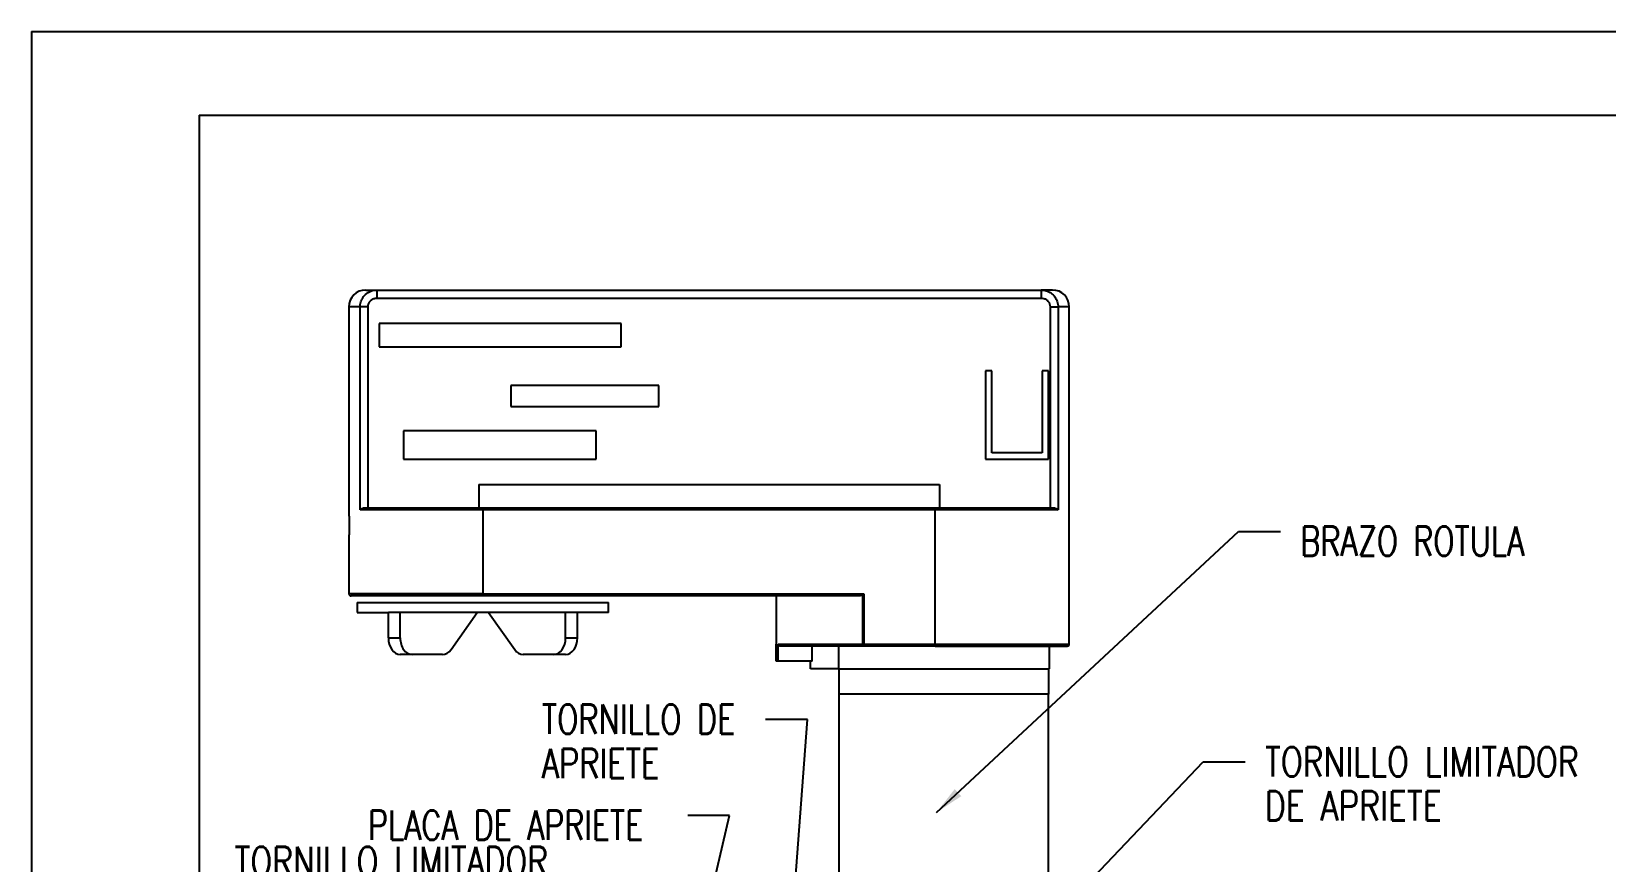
# Model space of a CAD drawing. Header units: millimetres. Extents: x 0 to 841, y 0 to 594.
# Drawn here: x 0 to 187.9, y 494.9 to 594 of the extents above; entities that cross this region are included whole.
import ezdxf

# ---------------------------------------------------------------- set-up
doc = ezdxf.new("R2010")
doc.units = ezdxf.units.MM
for name, color, linetype, true_color in [('1', 7, 'CONTINUOUS', 0xffffff), ('255', 7, 'CONTINUOUS', 0xffffff), ('256', 7, 'CONTINUOUS', 0xffffff)]:
    doc.layers.add(name, color=color, linetype=linetype, true_color=true_color)
doc.styles.add('DEFAULT', font='simplex.shx')
doc.dimstyles.get("Standard").update_dxf_attribs({"dimtxt": 0.18, "dimasz": 0.18, "dimexe": 0.18, "dimexo": 0.0625, "dimgap": 0.09, "dimtad": 0, "dimtih": 1, "dimtoh": 1, "dimdec": 4, "dimzin": 0, "dimdsep": 46, "dimtxsty": 'Standard', "dimcen": 0.09, "dimadec": 0, "dimazin": 0, "dimtfac": 1, "dimtdec": 4, "dimtofl": 0, "dimtmove": 0, "dimatfit": 3, "dimfxl": 1, "dimtolj": 1, "dimtzin": 0, "dimarcsym": 0})

# ---------------------------------------------------------------- blocks, each defined once
blk = doc.blocks.new('LABLE3D_3')
at = {"layer": '255', "color": 3, "linetype": 'CONTINUOUS', "insert": (60.920963, 504.912712), "char_height": 3.5, "attachment_point": 7, "line_spacing_factor": 0.903614, "style": 'DEFAULT'}
blk.add_mtext('\\W00.767;TORNILLO DE\\PAPRIETE ', dxfattribs=at)
blk = doc.blocks.new('LABLE3D_5')
at = {"layer": '255', "color": 3, "linetype": 'CONTINUOUS', "insert": (40.189449, 497.533076), "char_height": 3.5, "attachment_point": 7, "line_spacing_factor": 0.903614, "style": 'DEFAULT'}
blk.add_mtext('\\W00.758;PLACA DE APRIETE ', dxfattribs=at)
blk = doc.blocks.new('LABLE3D_6')
at = {"layer": '255', "color": 3, "linetype": 'CONTINUOUS', "insert": (151.488383, 531.436595), "char_height": 3.5, "attachment_point": 7, "line_spacing_factor": 0.903614, "style": 'DEFAULT'}
blk.add_mtext('\\W00.762;BRAZO ROTULA ', dxfattribs=at)
blk = doc.blocks.new('LABLE3D_7')
at = {"layer": '255', "color": 3, "linetype": 'CONTINUOUS', "insert": (147.267993, 499.830551), "char_height": 3.5, "attachment_point": 7, "line_spacing_factor": 0.903614, "style": 'DEFAULT'}
blk.add_mtext('\\W00.790;TORNILLO LIMITADOR\\PDE APRIETE ', dxfattribs=at)
blk = doc.blocks.new('LABLE3D_9')
at = {"layer": '255', "color": 3, "linetype": 'CONTINUOUS', "insert": (24.237029, 487.942714), "char_height": 3.5, "attachment_point": 7, "line_spacing_factor": 0.903614, "style": 'DEFAULT'}
blk.add_mtext('\\W00.790;TORNILLO LIMITADOR\\PDE APRIETE ', dxfattribs=at)

msp = doc.modelspace()

# ---------------------------------------------------------------- linework, layer by layer
at = {"layer": '1', "color": 2, "linetype": 'CONTINUOUS'}
for p, q in [((39.9, 563.15), (41.25, 563.15)), ((41.25, 563.15), (41.25, 562.15)), ((41.25, 563.15), (120.55, 563.15)), ((120.55, 562.15), (41.25, 562.15)), ((120.55, 563.15), (120.55, 562.15)), ((121.9, 563.15), (120.55, 563.15)), ((37.9, 561.15), (37.9, 536.15)), ((39.23, 561.15), (37.9, 561.15)), ((40.15, 561.15), (39.23, 561.15)), ((39.23, 536.9), (39.23, 561.15)), ((40.15, 561.15), (40.15, 537.15)), ((121.64, 537.15), (121.64, 561.15)), ((121.64, 561.15), (122.56, 561.15)), ((123.9, 561.15), (122.56, 561.15)), ((122.56, 561.15), (122.56, 536.9)), ((123.9, 520.9), (123.9, 561.15)), ((70.41, 559.15), (41.51, 559.15)), ((41.51, 559.15), (41.51, 556.35)), ((70.41, 556.35), (70.41, 559.15)), ((41.51, 556.35), (70.41, 556.35)), ((113.91, 553.49), (113.91, 542.95)), ((114.66, 553.49), (113.91, 553.49)), ((114.66, 543.7), (114.66, 553.49)), ((120.66, 553.49), (120.66, 543.7)), ((121.41, 553.49), (120.66, 553.49)), ((121.41, 542.95), (121.41, 553.49)), ((74.91, 551.75), (57.21, 551.75)), ((57.21, 551.75), (57.21, 549.25)), ((74.91, 549.25), (74.91, 551.75)), ((57.21, 549.25), (74.91, 549.25)), ((67.41, 546.35), (44.41, 546.35)), ((44.41, 546.35), (44.41, 542.95)), ((67.41, 542.95), (67.41, 546.35)), ((120.66, 543.7), (114.66, 543.7)), ((44.41, 542.95), (67.41, 542.95)), ((113.91, 542.95), (121.41, 542.95)), ((53.4, 539.95), (108.4, 539.95)), ((53.4, 539.95), (53.4, 537.15)), ((108.4, 539.95), (108.4, 537.15)), ((37.9, 536.15), (37.93, 536.15)), ((37.93, 536.15), (37.93, 533.95)), ((53.9, 536.9), (39.23, 536.9)), ((39.75, 537.15), (53.9, 537.15)), ((53.9, 537.15), (53.9, 536.9)), ((53.9, 537.15), (107.9, 537.15)), ((107.9, 536.9), (53.9, 536.9)), ((53.9, 536.9), (53.9, 526.9)), ((107.9, 537.15), (107.9, 536.9)), ((107.9, 537.15), (122.05, 537.15)), ((122.56, 536.9), (107.9, 536.9)), ((107.9, 520.9), (107.9, 536.9)), ((37.9, 533.95), (37.9, 526.9)), ((37.9, 533.95), (37.93, 533.95)), ((53.9, 526.9), (37.9, 526.9)), ((53.9, 526.65), (38.15, 526.65)), ((53.9, 526.65), (53.9, 526.9)), ((53.9, 526.9), (99.36, 526.9)), ((98.77, 526.65), (53.9, 526.65)), ((88.9, 526.65), (88.9, 520.9)), ((99.26, 526.8), (99.36, 526.9)), ((99.26, 520.9), (99.26, 526.8)), ((99.36, 526.9), (99.36, 520.9)), ((88.9, 518.85), (88.9, 520.9)), ((89.16, 518.85), (89.16, 520.9)), ((89.16, 520.9), (99.26, 520.9)), ((99.36, 520.65), (89.41, 520.65)), ((93.2, 518.85), (93.2, 520.65)), ((96.36, 520.65), (96.36, 517.93)), ((99.26, 520.9), (99.36, 520.9)), ((99.36, 520.65), (99.36, 520.9)), ((99.36, 520.9), (107.9, 520.9)), ((107.9, 520.65), (99.36, 520.65)), ((107.9, 520.9), (123.9, 520.9)), ((107.9, 520.65), (107.9, 520.9)), ((107.9, 520.65), (123.65, 520.65)), ((121.55, 517.93), (121.55, 520.65)), ((89.16, 518.85), (88.9, 518.85)), ((93.2, 518.85), (89.16, 518.85)), ((93, 517.93), (93, 518.85)), ((96.36, 517.93), (93, 517.93)), ((96.36, 517.93), (121.55, 517.93)), ((96.4, 517.93), (121.4, 517.93)), ((96.4, 517.93), (96.4, 514.93)), ((121.4, 517.93), (121.4, 514.93)), ((96.4, 514.93), (96.4, 487.33)), ((121.4, 514.93), (96.4, 514.93)), ((121.4, 487.33), (121.4, 514.93))]:
    msp.add_line(p, q, dxfattribs=at)
for centre, radius, start, end in [((39.9, 561.15), 2, 90, 180), ((121.9, 561.15), 2, 0, 90), ((38.15, 526.9), 0.25, 180, 270), ((123.65, 520.9), 0.25, 270, 0)]:
    msp.add_arc(centre, radius, start, end, dxfattribs=at)
msp.add_ellipse((99.36, 520.9), major_axis=(0, 0.25), ratio=0.407862, start_param=1.570796, end_param=3.141593, dxfattribs=at)
for points, knots in [([(39.23, 561.15), (39.23, 561.23), (39.24, 561.32), (39.28, 561.63), (39.35, 561.85), (39.56, 562.27), (39.71, 562.46), (40.07, 562.8), (40.3, 562.93), (40.76, 563.11), (41, 563.15), (41.25, 563.15)], [0, 0, 0, 0, 0.078478, 0.078478, 0.291954, 0.291954, 0.523445, 0.523445, 0.764429, 0.764429, 1, 1, 1, 1]), ([(41.25, 562.15), (41.11, 562.15), (40.98, 562.13), (40.73, 562.04), (40.61, 561.97), (40.41, 561.81), (40.32, 561.71), (40.21, 561.5), (40.17, 561.39), (40.15, 561.23), (40.15, 561.19), (40.15, 561.15)], [0, 0, 0, 0, 0.243467, 0.243467, 0.487838, 0.487838, 0.716932, 0.716932, 0.924302, 0.924302, 1, 1, 1, 1]), ([(120.55, 563.15), (120.75, 563.15), (120.96, 563.12), (121.36, 562.99), (121.56, 562.89), (121.91, 562.64), (122.06, 562.49), (122.3, 562.15), (122.4, 561.97), (122.53, 561.57), (122.56, 561.36), (122.56, 561.15)], [0, 0, 0, 0, 0.19892, 0.19892, 0.408355, 0.408355, 0.606304, 0.606304, 0.801765, 0.801765, 1, 1, 1, 1]), ([(121.64, 561.15), (121.64, 561.26), (121.63, 561.36), (121.56, 561.56), (121.5, 561.65), (121.37, 561.82), (121.29, 561.9), (121.1, 562.02), (120.99, 562.07), (120.77, 562.13), (120.66, 562.15), (120.55, 562.15)], [0, 0, 0, 0, 0.19178, 0.19178, 0.383146, 0.383146, 0.580737, 0.580737, 0.794177, 0.794177, 1, 1, 1, 1]), ([(39.23, 536.9), (39.23, 536.9), (39.23, 536.9), (39.27, 536.94), (39.31, 536.98), (39.42, 537.06), (39.49, 537.1), (39.63, 537.14), (39.68, 537.15), (39.75, 537.15)], [0, 0, 0, 0, 0.008269, 0.008269, 0.358898, 0.358898, 0.747521, 0.747521, 1, 1, 1, 1]), ([(122.05, 537.15), (122.11, 537.15), (122.17, 537.14), (122.3, 537.1), (122.37, 537.06), (122.48, 536.98), (122.52, 536.94), (122.56, 536.9), (122.56, 536.9), (122.56, 536.9)], [0, 0, 0, 0, 0.252479, 0.252479, 0.641102, 0.641102, 0.991731, 0.991731, 1, 1, 1, 1]), ([(99.26, 526.8), (99.25, 526.79), (99.24, 526.78), (99.19, 526.74), (99.14, 526.72), (98.99, 526.67), (98.88, 526.65), (98.77, 526.65)], [0, 0, 0, 0, 0.076994, 0.076994, 0.360659, 0.360659, 1, 1, 1, 1]), ([(89.41, 520.65), (89.38, 520.65), (89.35, 520.66), (89.3, 520.67), (89.27, 520.69), (89.23, 520.72), (89.21, 520.75), (89.18, 520.8), (89.17, 520.82), (89.16, 520.87), (89.16, 520.88), (89.16, 520.9)], [0, 0, 0, 0, 0.21907, 0.21907, 0.438239, 0.438239, 0.655809, 0.655809, 0.870182, 0.870182, 1, 1, 1, 1])]:
    msp.add_open_spline(points, degree=3, knots=knots, dxfattribs=at)
at = {"layer": '255', "color": 2, "linetype": 'CONTINUOUS'}
for p, q in [((38.9, 525.85), (38.9, 524.65)), ((38.9, 525.85), (68.9, 525.85)), ((38.9, 524.65), (42.61, 524.65)), ((44.02, 524.65), (42.61, 524.65)), ((42.61, 521.65), (42.61, 524.65)), ((63.77, 524.65), (44.02, 524.65)), ((44.02, 521.65), (44.02, 524.65)), ((50.09, 520.24), (53.21, 524.65)), ((54.58, 524.65), (57.7, 520.24)), ((63.77, 521.65), (63.77, 524.65)), ((65.19, 524.65), (63.77, 524.65)), ((65.19, 521.65), (65.19, 524.65)), ((68.9, 524.65), (65.19, 524.65)), ((68.9, 524.65), (68.9, 525.85)), ((42.61, 521.65), (44.02, 521.65)), ((63.77, 521.65), (65.19, 521.65)), ((45.43, 519.65), (44.02, 519.65)), ((49.09, 519.65), (45.43, 519.65)), ((62.36, 519.65), (58.7, 519.65)), ((63.77, 519.65), (62.36, 519.65))]:
    msp.add_line(p, q, dxfattribs=at)
for centre, major_axis, start_param, end_param in [((44.02, 521.65), (0, -2), 4.712389, 6.283185), ((45.43, 521.65), (0, 2), 1.570796, 3.141593), ((62.36, 521.65), (0, -2), 0, 1.570796), ((63.77, 521.65), (0, 2), 3.141593, 4.712389), ((49.09, 521.65), (0, 2), 3.141593, 3.926991), ((58.7, 521.65), (0, -2), 5.497787, 6.283185)]:
    msp.add_ellipse(centre, major_axis=major_axis, ratio=0.707107, start_param=start_param, end_param=end_param, dxfattribs=at)
at = {"layer": '256', "color": 3, "linetype": 'CONTINUOUS'}
for q in [(841, 594), (0, 0)]:
    msp.add_line((0, 594), q, dxfattribs=at)
at = {"layer": '256', "color": 2, "linetype": 'CONTINUOUS'}
for q in [(831, 584), (20, 10)]:
    msp.add_line((20, 584), q, dxfattribs=at)

# ---------------------------------------------------------------- block references
at = {"layer": '255', "color": 3, "linetype": 'CONTINUOUS'}
for name in ['LABLE3D_6', 'LABLE3D_3', 'LABLE3D_7', 'LABLE3D_5', 'LABLE3D_9']:
    msp.add_blockref(name, (0, 0), dxfattribs=at)

# ---------------------------------------------------------------- leaders
for points in [[(108.05, 500.79), (144.11, 534.35), (149.11, 534.35)], [(89.51, 469.51), (92.63, 511.91), (87.63, 511.91)], [(93.64, 458.27), (139.89, 506.83), (144.89, 506.83)], [(78.56, 479.93), (83.35, 500.45), (78.35, 500.45)]]:
    msp.add_leader(points, dimstyle='Standard', override={"dimasz": 3.5}, dxfattribs=at)

doc.saveas('drawing.dxf')
